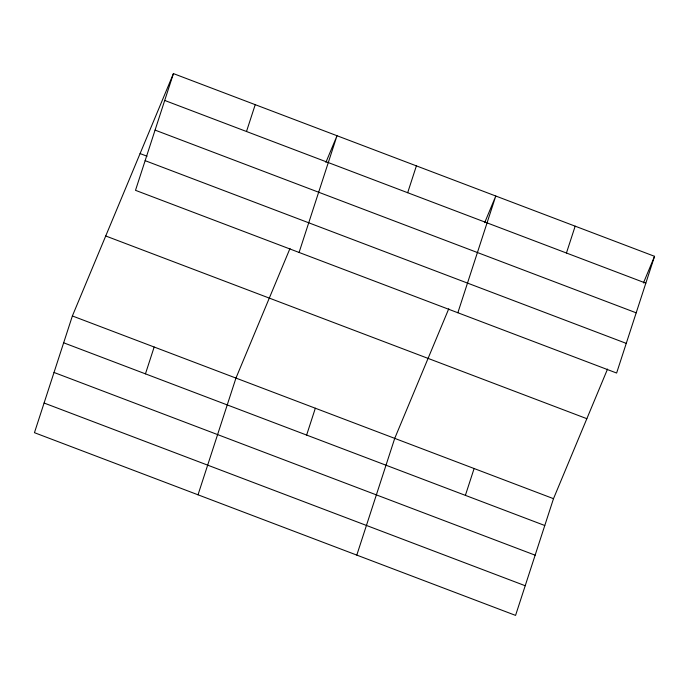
<?xml version="1.0" encoding="UTF-8"?>
<svg xmlns="http://www.w3.org/2000/svg" width="689" height="689" viewBox="0 0 689 689"><rect width="100%" height="100%" fill="white"/><g stroke="black" fill="none" stroke-linecap="round" stroke-linejoin="round"><path stroke-width="1.03" d="M173.43 73.602L135.5 190.328L616.621 373.042L654.55 256.317L173.43 73.602L72.379 315.958L34.45 432.683L515.57 615.398L553.5 498.672L607.543 369.054M145.448 373.86L154.164 347.015M246.498 131.504L255.223 104.659M198.027 494.805L235.957 378.08L290 248.462M299.086 252.458L337.016 135.724L325.897 162.38M306.622 435.069L315.338 408.224M407.673 192.713L416.397 165.868M356.799 555.101L394.728 438.376L448.772 308.758M457.858 312.746L495.779 196.02L484.668 222.676M465.385 495.365L474.11 468.52M566.444 253.009L575.169 226.164M643.431 282.972L654.55 256.317M164.714 100.448L645.826 283.162M155.077 130.109L636.188 312.823M140.082 153.578L147.067 156.231M145.146 160.666L626.258 343.38M105.727 235.982L586.847 418.688M72.379 315.958L553.5 498.672M63.655 342.795L544.775 525.509M54.018 372.465L535.138 555.179M44.087 403.022L525.207 585.736"/></g></svg>
